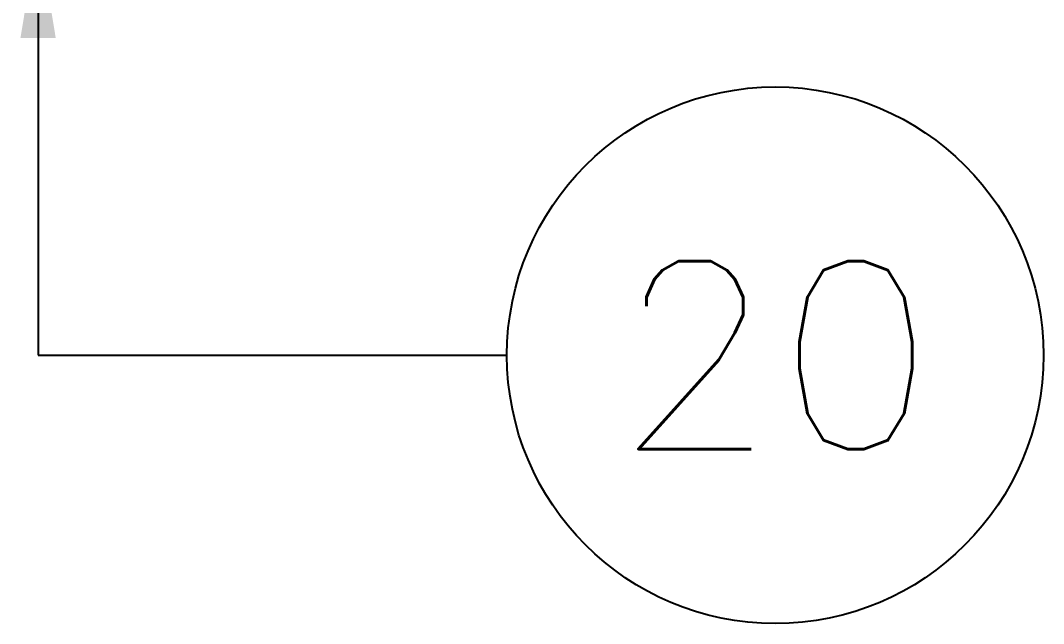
# Model space of a CAD drawing. Header units: metres. Extents: x 0 to 21025, y 0 to 14850.
# Drawn here: x 6128.7 to 6605.3, y 12719.9 to 13000.9 of the extents above; entities that cross this region are included whole.
import ezdxf
from ezdxf.enums import TextEntityAlignment as Align

# ---------------------------------------------------------------- set-up
doc = ezdxf.new("R2010")
doc.units = ezdxf.units.M
doc.header["$LTSCALE"] = 25
doc.layers.add('GSB', color=7, linetype='Continuous')
doc.layers.add('SDM', color=7, linetype='Continuous')
doc.styles.add('R140', font='simplex.shx', dxfattribs={"height": 3.5})
doc.styles.add('ROMANS', font='ROMANS.SHX')
doc.dimstyles.new('25___1-25', dxfattribs={"dimscale": 25, "dimtxt": 2.5, "dimasz": 2, "dimexe": 1.5, "dimexo": 1, "dimgap": 0.5, "dimtad": 1, "dimzin": 12, "dimtxsty": 'ROMANS', "dimcen": 0, "dimclrd": 256, "dimclre": 256, "dimclrt": 3, "dimazin": 3, "dimtfac": 1, "dimtmove": 0, "dimatfit": 0, "dimfxl": 1, "dimlwd": -1, "dimlwe": -1, "dimarcsym": 0})

# ---------------------------------------------------------------- blocks, each defined once
blk = doc.blocks.new('INDICACAO_EIXO')
at = {"layer": 'GSB', "color": 3}
blk.add_circle((0, 0), 5, dxfattribs=at)

msp = doc.modelspace()

# ---------------------------------------------------------------- block references
at = {"layer": 'GSB'}
ref = msp.add_blockref('INDICACAO_EIXO', (6480.312, 12844.91), dxfattribs=dict(at, xscale=24.99999999999972, yscale=24.99999999999972, zscale=24.99999999999972))
ref.add_attrib('EIXO', '20', dxfattribs={"color": 4, "height": 87.5, "style": 'R140'}).set_placement((6480.312, 12844.91), align=Align.MIDDLE_CENTER)

# ---------------------------------------------------------------- leaders
at = {"layer": 'SDM'}
msp.add_leader([(6136.895, 13042.681), (6136.895, 12844.91), (6355.312, 12844.91)], dimstyle='25___1-25', override={"dimgap": 0.5, "dimtad": 0}, dxfattribs=at)

doc.saveas('drawing.dxf')
